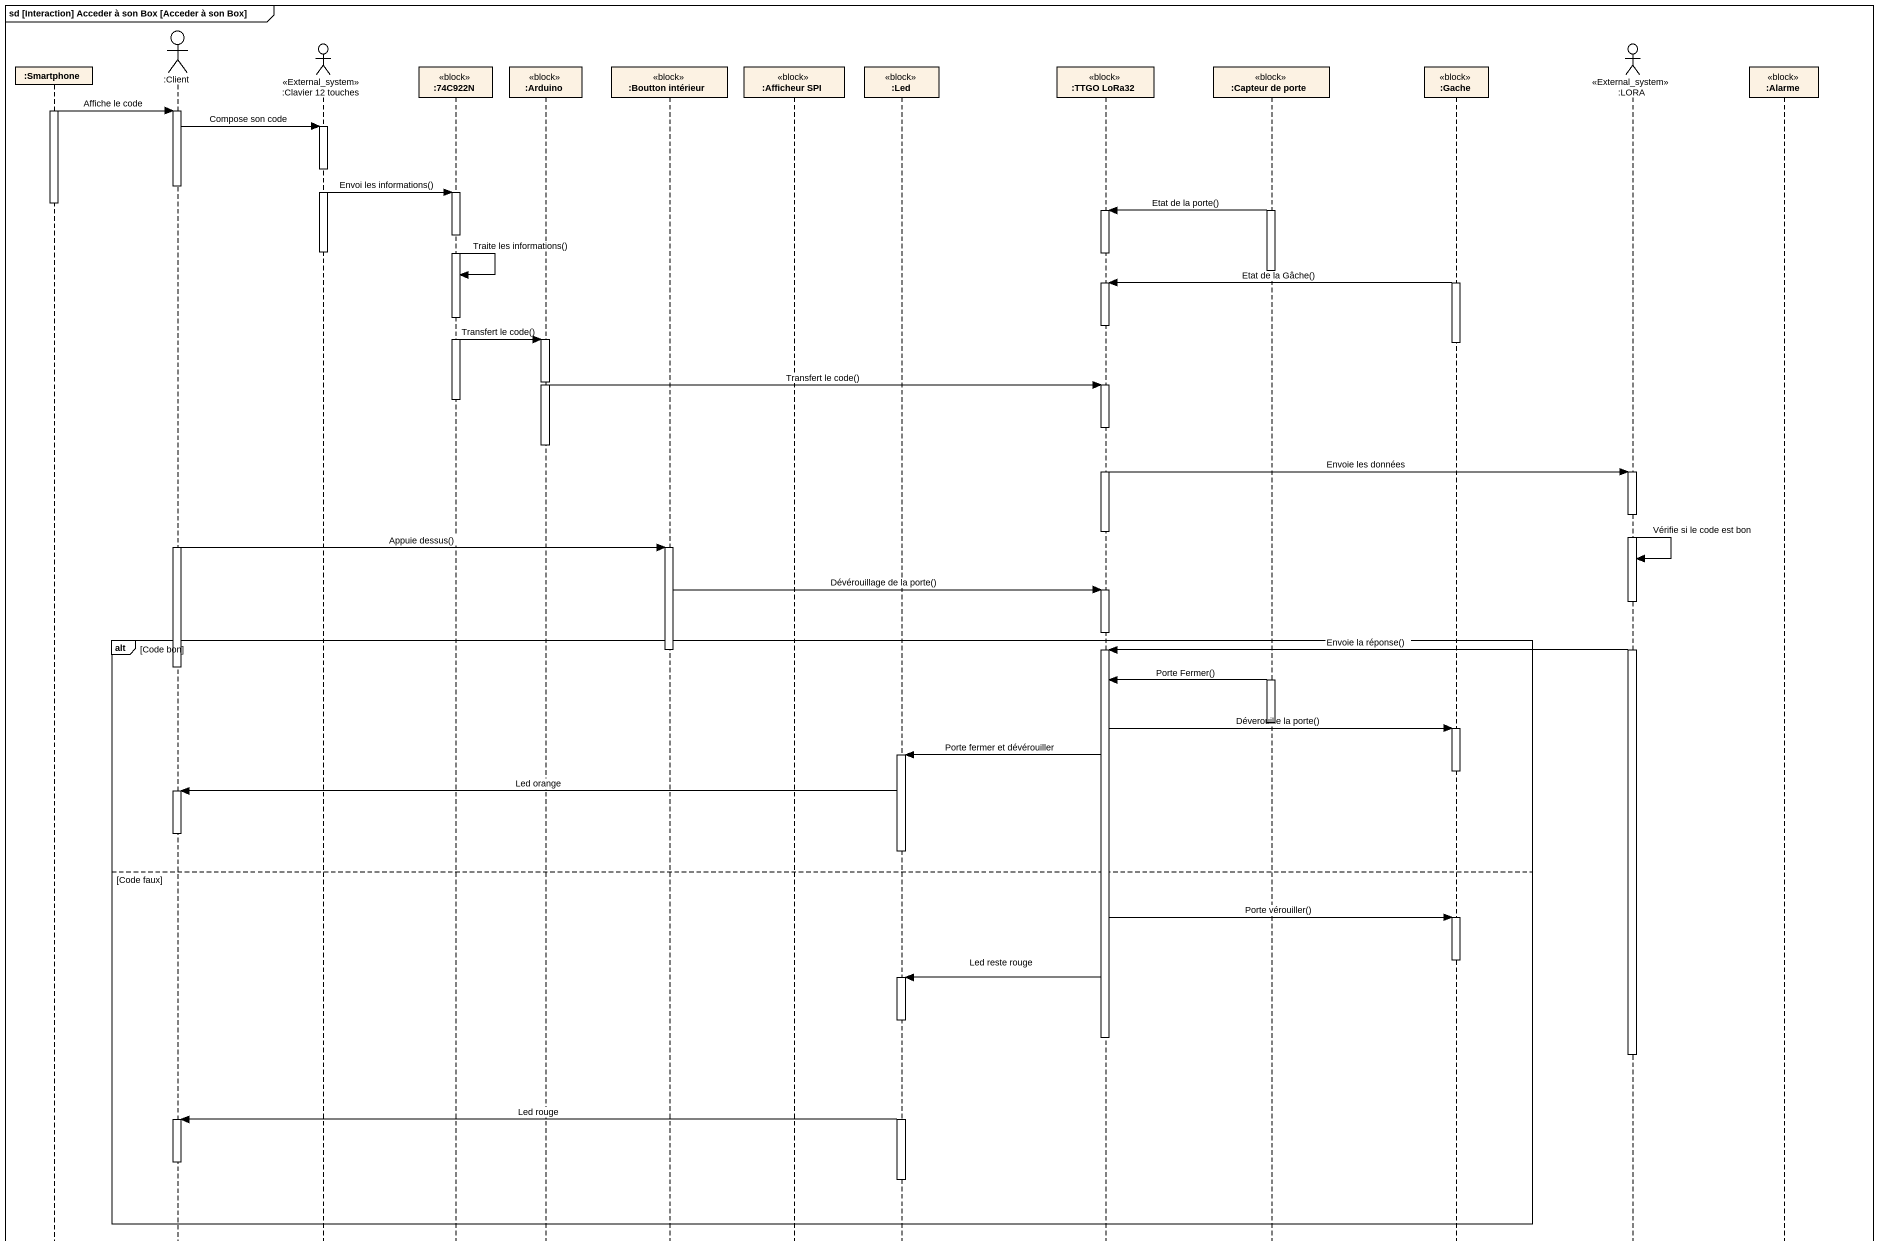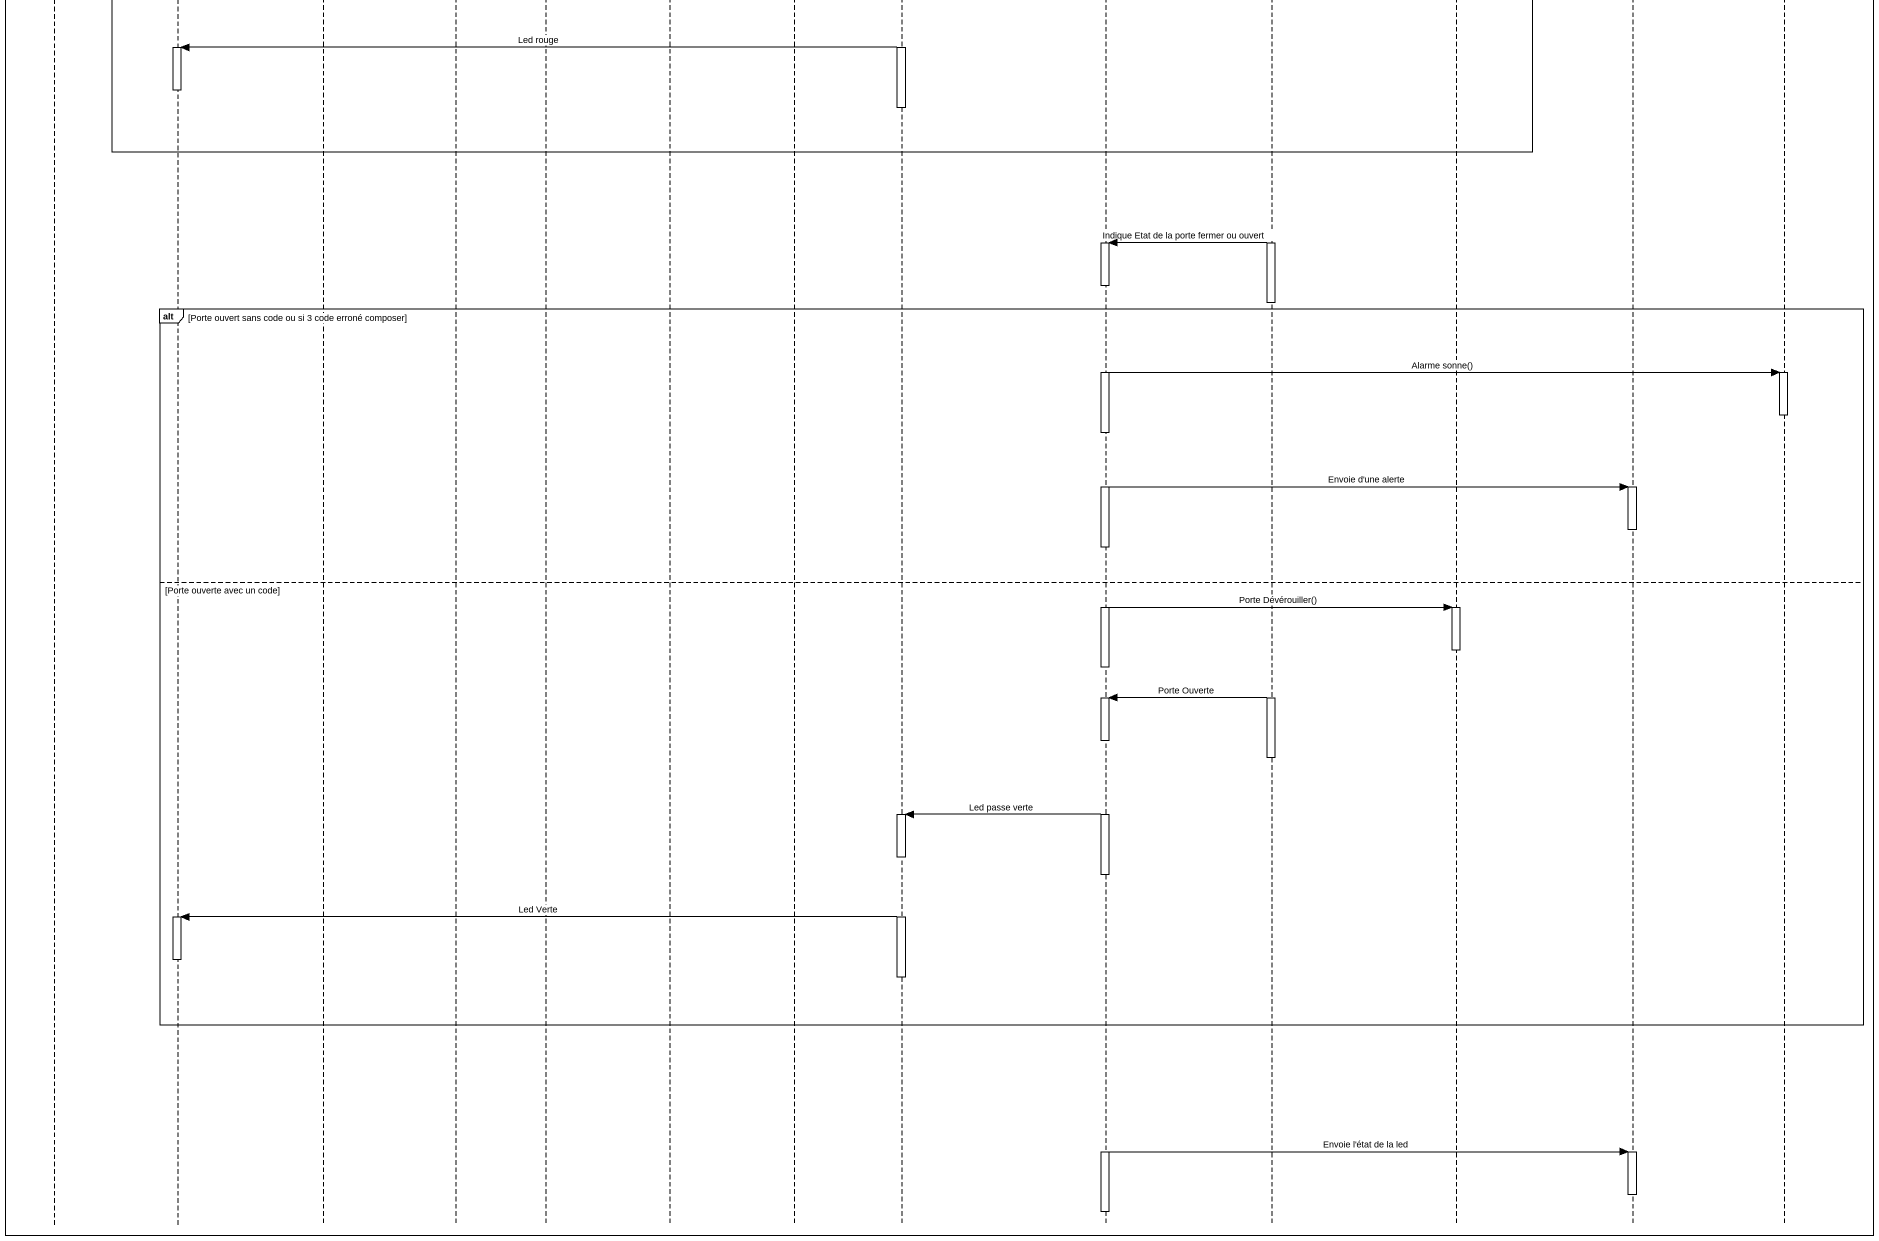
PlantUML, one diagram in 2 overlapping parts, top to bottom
@startuml
mainframe sd [Interaction] Acceder à son Box [Acceder à son Box]
hide footbox
participant ":Smartphone" as Smartphone
actor ":Client" as Client
actor ":Clavier 12 touches" as Clavier_12_touches <<External_system>>
participant ":74C922N" as o74C922N <<block>>
participant ":Arduino" as Arduino <<block>>
participant ":Boutton intérieur" as Boutton_intérieur <<block>>
participant ":Afficheur SPI" as Afficheur_SPI <<block>>
participant ":Led" as Led <<block>>
participant ":TTGO LoRa32" as TTGO_LoRa32 <<block>>
participant ":Capteur de porte" as Capteur_de_porte <<block>>
participant ":Gache" as Gache <<block>>
actor ":LORA" as LORA <<External_system>>
participant ":Alarme" as Alarme <<block>>

activate Smartphone
Smartphone -> Client : Affiche le code
activate Client
Client -> Clavier_12_touches : Compose son code
activate Clavier_12_touches
deactivate Client
Clavier_12_touches -> o74C922N : Envoi les informations()
activate o74C922N
deactivate Smartphone
activate Capteur_de_porte
Capteur_de_porte -> TTGO_LoRa32 : Etat de la porte()
activate TTGO_LoRa32
deactivate Clavier_12_touches
deactivate TTGO_LoRa32
deactivate Capteur_de_porte
o74C922N -> o74C922N : Traite les informations()
activate Gache
Gache -> TTGO_LoRa32 : Etat de la Gâche()
activate TTGO_LoRa32
deactivate TTGO_LoRa32
o74C922N -> Arduino : Transfert le code()
activate Arduino
deactivate Gache
Arduino -> TTGO_LoRa32 : Transfert le code()
activate TTGO_LoRa32
deactivate o74C922N
deactivate Arduino
TTGO_LoRa32 -> LORA : Envoie les données
activate LORA
deactivate TTGO_LoRa32
activate Client
Client -> Boutton_intérieur : Appuie dessus()
activate Boutton_intérieur
LORA -> LORA : Vérifie si le code est bon
Boutton_intérieur -> TTGO_LoRa32 : Dévérouillage de la porte()
activate TTGO_LoRa32
deactivate TTGO_LoRa32
alt Code bon
  LORA -> TTGO_LoRa32 : Envoie la réponse()
  deactivate Boutton_intérieur
  activate TTGO_LoRa32
  deactivate Client
  activate Capteur_de_porte
  Capteur_de_porte -> TTGO_LoRa32 : Porte Fermer()
  deactivate Capteur_de_porte
  TTGO_LoRa32 -> Gache : Déverouille la porte()
  activate Gache
  TTGO_LoRa32 -> Led : Porte fermer et dévérouiller
  activate Led
  deactivate Gache
  Led -> Client : Led orange
  activate Client
  deactivate Client
  deactivate Led
else Code faux
  TTGO_LoRa32 -> Gache : Porte vérouiller()
  activate Gache
  deactivate Gache
  TTGO_LoRa32 -> Led : Led reste rouge
  activate Led
  deactivate TTGO_LoRa32
  deactivate LORA
  Led -> Client : Led rouge
  activate Client
  deactivate Client
  deactivate Led
end
activate Capteur_de_porte
Capteur_de_porte -> TTGO_LoRa32 : Indique Etat de la porte fermer ou ouvert
activate TTGO_LoRa32
deactivate Capteur_de_porte
alt Porte ouvert sans code ou si 3 code erroné composer
  TTGO_LoRa32 -> Alarme : Alarme sonne()
  activate Alarme
  deactivate Alarme
  TTGO_LoRa32 -> LORA : Envoie d'une alerte
  activate LORA
  deactivate LORA
else Porte ouverte avec un code
  TTGO_LoRa32 -> Gache : Porte Dévérouiller()
  activate Gache
  deactivate Gache
  deactivate TTGO_LoRa32
  activate Capteur_de_porte
  Capteur_de_porte -> TTGO_LoRa32 : Porte Ouverte
  activate TTGO_LoRa32
  deactivate Capteur_de_porte
  TTGO_LoRa32 -> Led : Led passe verte
  activate Led
  deactivate TTGO_LoRa32
  Led -> Client : Led Verte
  activate Client
  deactivate Client
  deactivate Led
end
activate TTGO_LoRa32
TTGO_LoRa32 -> LORA : Envoie l'état de la led
activate LORA
deactivate LORA
deactivate TTGO_LoRa32
@enduml
